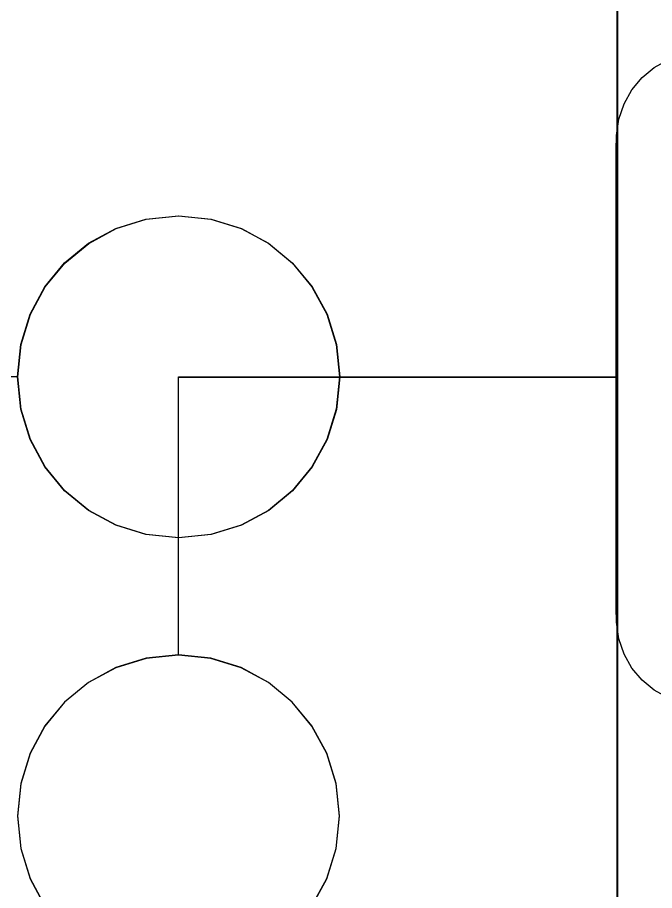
# Model space of a CAD drawing. Extents: x 1 to 47.7, y 0.2 to 35.
# Drawn here: x 34.7533 to 34.971, y 17.8603 to 18.1585 of the extents above; entities that cross this region are included whole.
import ezdxf

# ---------------------------------------------------------------- set-up
doc = ezdxf.new("R2010")
doc.units = 0
doc.header["$MEASUREMENT"] = 0
for name, color, linetype in [('5_1___24__TARGET_LEDS___12', 7, 'CONTINUOUS'), ('6_1__EMPTY_IO_BOARD_POSITI', 7, 'CONTINUOUS'), ('6_2___8__INDEPENDENT_INPUT', 7, 'CONTINUOUS'), ('6_3___8__OPTOISO_INDEPENDE', 7, 'CONTINUOUS'), ('6_4___24__OPTOISO_INDEPEND', 7, 'CONTINUOUS'), ('6_5___8__INDEPENDENT_INPUT', 7, 'CONTINUOUS'), ('6_6___8__INDEPENDENT_INPUT', 7, 'CONTINUOUS'), ('6_7___8__OPTOISO_INDEPENDE', 7, 'CONTINUOUS'), ('6_8___8__OPTOISO_INDEPENDE', 7, 'CONTINUOUS')]:
    doc.layers.add(name, color=color, linetype=linetype)

msp = doc.modelspace()

# ---------------------------------------------------------------- linework, layer by layer
at = {"layer": '5_1___24__TARGET_LEDS___12'}
for points in [[(34.7534, 18.03569), (34.70342, 18.03569), (34.70344, 18.33568)], [(34.95807, 18.16432), (34.95807, 18.06523), (34.95807, 17.9599), (34.95807, 17.84878), (34.95807, 17.73232), (34.95807, 17.61096), (34.95807, 17.48514)], [(34.97558, 17.92602), (34.97086, 17.92866), (34.96673, 17.9321), (34.96327, 17.93625), (34.96059, 17.94101), (34.95878, 17.94626), (34.95794, 17.95192), (34.9579, 17.9569), (34.9579, 17.97106), (34.9579, 17.99338), (34.9579, 18.02059), (34.9579, 18.04944), (34.9579, 18.07665), (34.9579, 18.09897), (34.9579, 18.11313), (34.95794, 18.11812), (34.95878, 18.12377), (34.96059, 18.12902), (34.96327, 18.13377), (34.96673, 18.13792), (34.97086, 18.14137), (34.97558, 18.144)], [(34.8634, 18.03569), (34.95803, 18.03569)]]:
    msp.add_lwpolyline(points, dxfattribs=at)
msp.add_lwpolyline([(34.80839, 18.0907), (34.81948, 18.08959), (34.8298, 18.08638), (34.83915, 18.08131), (34.84729, 18.0746), (34.85401, 18.06646), (34.85908, 18.05711), (34.86229, 18.04678), (34.8634, 18.03569), (34.86229, 18.0246), (34.85908, 18.01428), (34.85401, 18.00494), (34.84729, 17.9968), (34.83915, 17.99009), (34.8298, 17.98502), (34.81948, 17.98182), (34.80839, 17.9807), (34.79731, 17.98182), (34.78699, 17.98502), (34.77765, 17.99009), (34.76951, 17.9968), (34.7628, 18.00494), (34.75773, 18.01428), (34.75452, 18.0246), (34.7534, 18.03569), (34.75452, 18.04678), (34.75773, 18.05711), (34.7628, 18.06646), (34.76951, 18.0746), (34.77765, 18.08131), (34.78699, 18.08638), (34.79731, 18.08959)], close=True, dxfattribs=at)
at = {"layer": '6_1__EMPTY_IO_BOARD_POSITI'}
msp.add_lwpolyline([(34.95848, 17.47249), (34.95848, 17.5619), (34.95848, 17.64924), (34.95848, 17.73434), (34.95848, 17.81705), (34.95848, 17.89722), (34.95848, 17.9747), (34.95848, 18.04934), (34.95848, 18.12097), (34.95848, 18.18945)], dxfattribs=at)
at = {"layer": '6_2___8__INDEPENDENT_INPUT'}
for points in [[(34.95807, 18.16432), (34.95807, 18.06523), (34.95807, 17.9599), (34.95807, 17.84878), (34.95807, 17.73232), (34.95807, 17.61096), (34.95807, 17.48514)], [(34.97558, 17.92602), (34.97086, 17.92866), (34.96673, 17.9321), (34.96327, 17.93625), (34.96059, 17.94101), (34.95878, 17.94626), (34.95794, 17.95192), (34.9579, 17.9569), (34.9579, 17.97106), (34.9579, 17.99338), (34.9579, 18.02059), (34.9579, 18.04944), (34.9579, 18.07665), (34.9579, 18.09897), (34.9579, 18.11313), (34.95794, 18.11812), (34.95878, 18.12377), (34.96059, 18.12902), (34.96327, 18.13377), (34.96673, 18.13792), (34.97086, 18.14137), (34.97558, 18.144)], [(34.80829, 17.94075), (34.80829, 18.03574), (34.95794, 18.03574)], [(34.8539, 17.855), (34.85897, 17.86434), (34.86218, 17.87466), (34.86329, 17.88573), (34.86218, 17.89682), (34.85897, 17.90715), (34.8539, 17.91649), (34.84719, 17.92463), (34.83905, 17.93135), (34.82971, 17.93642), (34.81938, 17.93963), (34.80829, 17.94075), (34.79721, 17.93963), (34.78688, 17.93642), (34.77754, 17.93135), (34.7694, 17.92463), (34.76269, 17.91649), (34.75762, 17.90715), (34.75441, 17.89682), (34.7533, 17.88573), (34.75441, 17.87466), (34.75762, 17.86434), (34.76269, 17.855)]]:
    msp.add_lwpolyline(points, dxfattribs=at)
at = {"layer": '6_3___8__OPTOISO_INDEPENDE'}
for points in [[(34.95807, 18.16432), (34.95807, 18.06523), (34.95807, 17.9599), (34.95807, 17.84878), (34.95807, 17.73232), (34.95807, 17.61096), (34.95807, 17.48514)], [(34.97558, 17.92602), (34.97086, 17.92866), (34.96673, 17.9321), (34.96327, 17.93625), (34.96059, 17.94101), (34.95878, 17.94626), (34.95794, 17.95192), (34.9579, 17.9569), (34.9579, 17.97106), (34.9579, 17.99338), (34.9579, 18.02059), (34.9579, 18.04944), (34.9579, 18.07665), (34.9579, 18.09897), (34.9579, 18.11313), (34.95794, 18.11812), (34.95878, 18.12377), (34.96059, 18.12902), (34.96327, 18.13377), (34.96673, 18.13792), (34.97086, 18.14137), (34.97558, 18.144)], [(34.80829, 17.94075), (34.80829, 18.03574), (34.95794, 18.03574)], [(34.8539, 17.855), (34.85897, 17.86434), (34.86218, 17.87466), (34.86329, 17.88573), (34.86218, 17.89682), (34.85897, 17.90715), (34.8539, 17.91649), (34.84719, 17.92463), (34.83905, 17.93135), (34.82971, 17.93642), (34.81938, 17.93963), (34.80829, 17.94075), (34.79721, 17.93963), (34.78688, 17.93642), (34.77754, 17.93135), (34.7694, 17.92463), (34.76269, 17.91649), (34.75762, 17.90715), (34.75441, 17.89682), (34.7533, 17.88573), (34.75441, 17.87466), (34.75762, 17.86434), (34.76269, 17.855)]]:
    msp.add_lwpolyline(points, dxfattribs=at)
at = {"layer": '6_4___24__OPTOISO_INDEPEND'}
for points in [[(34.95807, 18.16432), (34.95807, 18.06523), (34.95807, 17.9599), (34.95807, 17.84878), (34.95807, 17.73232), (34.95807, 17.61096), (34.95807, 17.48514)], [(34.97558, 17.92602), (34.97086, 17.92866), (34.96673, 17.9321), (34.96327, 17.93625), (34.96059, 17.94101), (34.95878, 17.94626), (34.95794, 17.95192), (34.9579, 17.9569), (34.9579, 17.97106), (34.9579, 17.99338), (34.9579, 18.02059), (34.9579, 18.04944), (34.9579, 18.07665), (34.9579, 18.09897), (34.9579, 18.11313), (34.95794, 18.11812), (34.95878, 18.12377), (34.96059, 18.12902), (34.96327, 18.13377), (34.96673, 18.13792), (34.97086, 18.14137), (34.97558, 18.144)], [(34.86327, 18.0357), (34.95794, 18.0357)]]:
    msp.add_lwpolyline(points, dxfattribs=at)
msp.add_lwpolyline([(34.80826, 18.09072), (34.81935, 18.0896), (34.82967, 18.0864), (34.83902, 18.08133), (34.84716, 18.07461), (34.85388, 18.06647), (34.85895, 18.05713), (34.86216, 18.0468), (34.86327, 18.0357), (34.86216, 18.02462), (34.85895, 18.01429), (34.85388, 18.00495), (34.84716, 17.99682), (34.83902, 17.9901), (34.82967, 17.98504), (34.81935, 17.98183), (34.80826, 17.98072), (34.79718, 17.98183), (34.78686, 17.98504), (34.77752, 17.9901), (34.76938, 17.99682), (34.76267, 18.00495), (34.7576, 18.01429), (34.75439, 18.02462), (34.75327, 18.0357), (34.75439, 18.0468), (34.7576, 18.05713), (34.76267, 18.06647), (34.76938, 18.07461), (34.77752, 18.08133), (34.78686, 18.0864), (34.79718, 18.0896)], close=True, dxfattribs=at)
at = {"layer": '6_5___8__INDEPENDENT_INPUT'}
for points in [[(34.95807, 18.16432), (34.95807, 18.06523), (34.95807, 17.9599), (34.95807, 17.84878), (34.95807, 17.73232), (34.95807, 17.61096), (34.95807, 17.48514)], [(34.97558, 17.92602), (34.97086, 17.92866), (34.96673, 17.9321), (34.96327, 17.93625), (34.96059, 17.94101), (34.95878, 17.94626), (34.95794, 17.95192), (34.9579, 17.9569), (34.9579, 17.97106), (34.9579, 17.99338), (34.9579, 18.02059), (34.9579, 18.04944), (34.9579, 18.07665), (34.9579, 18.09897), (34.9579, 18.11313), (34.95794, 18.11812), (34.95878, 18.12377), (34.96059, 18.12902), (34.96327, 18.13377), (34.96673, 18.13792), (34.97086, 18.14137), (34.97558, 18.144)], [(34.80828, 17.94065), (34.80828, 18.03565), (34.95793, 18.03565)], [(34.8539, 17.855), (34.85897, 17.86434), (34.86218, 17.87466), (34.86329, 17.88573), (34.86218, 17.89682), (34.85897, 17.90715), (34.8539, 17.91649), (34.84719, 17.92463), (34.83905, 17.93135), (34.82971, 17.93642), (34.81938, 17.93963), (34.80829, 17.94075), (34.79721, 17.93963), (34.78688, 17.93642), (34.77754, 17.93135), (34.7694, 17.92463), (34.76269, 17.91649), (34.75762, 17.90715), (34.75441, 17.89682), (34.7533, 17.88573), (34.75441, 17.87466), (34.75762, 17.86434), (34.76269, 17.855)]]:
    msp.add_lwpolyline(points, dxfattribs=at)
at = {"layer": '6_6___8__INDEPENDENT_INPUT'}
for points in [[(34.95807, 18.16432), (34.95807, 18.06523), (34.95807, 17.9599), (34.95807, 17.84878), (34.95807, 17.73232), (34.95807, 17.61096), (34.95807, 17.48514)], [(34.97558, 17.92602), (34.97086, 17.92866), (34.96673, 17.9321), (34.96327, 17.93625), (34.96059, 17.94101), (34.95878, 17.94626), (34.95794, 17.95192), (34.9579, 17.9569), (34.9579, 17.97106), (34.9579, 17.99338), (34.9579, 18.02059), (34.9579, 18.04944), (34.9579, 18.07665), (34.9579, 18.09897), (34.9579, 18.11313), (34.95794, 18.11812), (34.95878, 18.12377), (34.96059, 18.12902), (34.96327, 18.13377), (34.96673, 18.13792), (34.97086, 18.14137), (34.97558, 18.144)], [(34.80829, 17.94075), (34.80829, 18.03574), (34.95794, 18.03574)], [(34.8539, 17.855), (34.85897, 17.86434), (34.86218, 17.87466), (34.86329, 17.88573), (34.86218, 17.89682), (34.85897, 17.90715), (34.8539, 17.91649), (34.84719, 17.92463), (34.83905, 17.93135), (34.82971, 17.93642), (34.81938, 17.93963), (34.80829, 17.94075), (34.79721, 17.93963), (34.78688, 17.93642), (34.77754, 17.93135), (34.7694, 17.92463), (34.76269, 17.91649), (34.75762, 17.90715), (34.75441, 17.89682), (34.7533, 17.88573), (34.75441, 17.87466), (34.75762, 17.86434), (34.76269, 17.855)]]:
    msp.add_lwpolyline(points, dxfattribs=at)
at = {"layer": '6_7___8__OPTOISO_INDEPENDE'}
for points in [[(34.95807, 18.16432), (34.95807, 18.06523), (34.95807, 17.9599), (34.95807, 17.84878), (34.95807, 17.73232), (34.95807, 17.61096), (34.95807, 17.48514)], [(34.97558, 17.92602), (34.97086, 17.92866), (34.96673, 17.9321), (34.96327, 17.93625), (34.96059, 17.94101), (34.95878, 17.94626), (34.95794, 17.95192), (34.9579, 17.9569), (34.9579, 17.97106), (34.9579, 17.99338), (34.9579, 18.02059), (34.9579, 18.04944), (34.9579, 18.07665), (34.9579, 18.09897), (34.9579, 18.11313), (34.95794, 18.11812), (34.95878, 18.12377), (34.96059, 18.12902), (34.96327, 18.13377), (34.96673, 18.13792), (34.97086, 18.14137), (34.97558, 18.144)], [(34.80829, 17.94075), (34.80829, 18.03574), (34.95794, 18.03574)], [(34.8539, 17.855), (34.85897, 17.86434), (34.86218, 17.87466), (34.86329, 17.88573), (34.86218, 17.89682), (34.85897, 17.90715), (34.8539, 17.91649), (34.84719, 17.92463), (34.83905, 17.93135), (34.82971, 17.93642), (34.81938, 17.93963), (34.80829, 17.94075), (34.79721, 17.93963), (34.78688, 17.93642), (34.77754, 17.93135), (34.7694, 17.92463), (34.76269, 17.91649), (34.75762, 17.90715), (34.75441, 17.89682), (34.7533, 17.88573), (34.75441, 17.87466), (34.75762, 17.86434), (34.76269, 17.855)]]:
    msp.add_lwpolyline(points, dxfattribs=at)
at = {"layer": '6_8___8__OPTOISO_INDEPENDE'}
for points in [[(34.95807, 18.16432), (34.95807, 18.06523), (34.95807, 17.9599), (34.95807, 17.84878), (34.95807, 17.73232), (34.95807, 17.61096), (34.95807, 17.48514)], [(34.97558, 17.92602), (34.97086, 17.92866), (34.96673, 17.9321), (34.96327, 17.93625), (34.96059, 17.94101), (34.95878, 17.94626), (34.95794, 17.95192), (34.9579, 17.9569), (34.9579, 17.97106), (34.9579, 17.99338), (34.9579, 18.02059), (34.9579, 18.04944), (34.9579, 18.07665), (34.9579, 18.09897), (34.9579, 18.11313), (34.95794, 18.11812), (34.95878, 18.12377), (34.96059, 18.12902), (34.96327, 18.13377), (34.96673, 18.13792), (34.97086, 18.14137), (34.97558, 18.144)], [(34.8083, 17.94065), (34.8083, 18.03565), (34.95793, 18.03565)], [(34.85391, 17.8549), (34.85898, 17.86424), (34.86218, 17.87456), (34.8633, 17.88564), (34.86218, 17.89673), (34.85898, 17.90705), (34.85391, 17.9164), (34.84719, 17.92454), (34.83905, 17.93126), (34.82971, 17.93633), (34.81939, 17.93953), (34.8083, 17.94065), (34.79721, 17.93953), (34.78689, 17.93633), (34.77755, 17.93126), (34.76941, 17.92454), (34.76269, 17.9164), (34.75762, 17.90705), (34.75442, 17.89673), (34.7533, 17.88564), (34.75442, 17.87456), (34.75762, 17.86424), (34.76269, 17.8549)]]:
    msp.add_lwpolyline(points, dxfattribs=at)

doc.saveas('drawing.dxf')
